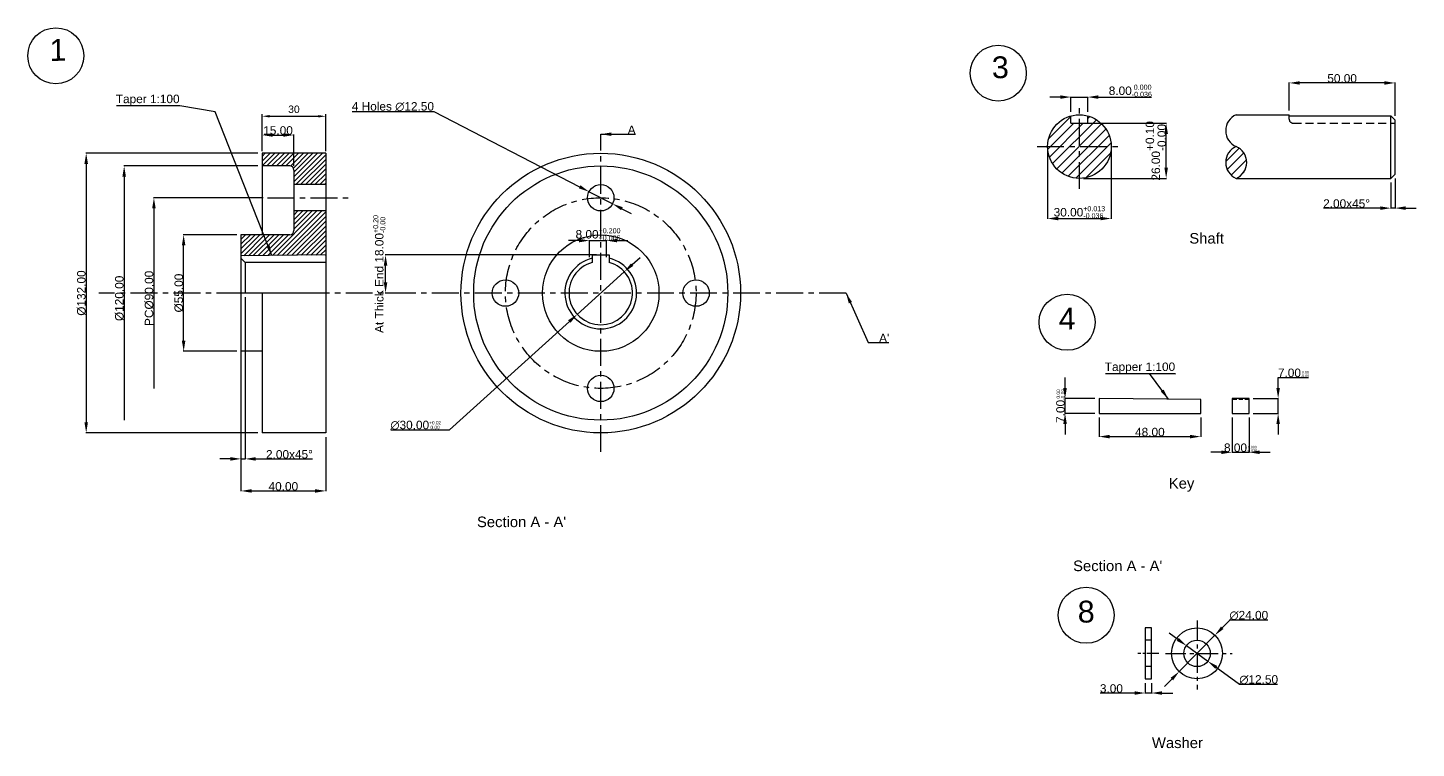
# Model space of a CAD drawing. Header units: millimetres. Extents: x 2857 to 4001, y 1460 to 1882.
# Drawn here: x 2857 to 3513, y 1541 to 1882 of the extents above; entities that cross this region are included whole.
import ezdxf

# ---------------------------------------------------------------- set-up
doc = ezdxf.new("R2010")
doc.units = ezdxf.units.MM
for name, pattern in [('CENTER', [50.8, 31.75, -6.35, 6.35, -6.35]), ('CENTER2', [28.575, 19.05, -3.175, 3.175, -3.175]), ('HIDDEN', [9.525, 6.35, -3.175])]:
    doc.linetypes.add(name, pattern=pattern)
doc.layers.add('center', color=10, linetype='CENTER')
doc.layers.add('hidden', color=51, linetype='HIDDEN', plot=False)
doc.styles.get("Standard").update_dxf_attribs({"font": 'arial.ttf'})
doc.dimstyles.new('AM_ISO', dxfattribs={"dimtxt": 3.5, "dimasz": 3.5, "dimexe": 1, "dimexo": 1, "dimgap": 1.5, "dimtad": 1, "dimdsep": 46, "dimtxsty": 'Standard', "dimcen": 0, "dimclrd": 256, "dimclre": 256, "dimclrt": 2, "dimadec": 0, "dimazin": 2, "dimtp": 0.1, "dimtm": 0.1, "dimtfac": 0.71, "dimtdec": 3, "dimtmove": 0, "dimatfit": 3, "dimfxl": 1, "dimlwd": -1, "dimlwe": -1, "dimarcsym": 1})
doc.dimstyles.get("Standard").update_dxf_attribs({"dimtxt": 4, "dimasz": 5, "dimexe": 0.18, "dimexo": 2, "dimgap": 0.09, "dimtad": 1, "dimtoh": 1, "dimzin": 0, "dimdsep": 46, "dimtxsty": 'Standard', "dimcen": 0.09, "dimclrt": 2, "dimadec": 0, "dimazin": 0, "dimtfac": 1, "dimtmove": 0, "dimatfit": 3, "dimfxl": 1, "dimtolj": 1, "dimtzin": 0, "dimarcsym": 0})
pattern_1 = [(45, (38.5542, 10.4994), (-2.245064, 2.245064), [])]

# ---------------------------------------------------------------- blocks, each defined once
blk = doc.blocks.new('*D3')
at = {"linetype": 'ByBlock', "transparency": 16777216}
for p, q in [((2967.64, 1823.37), (2967.64, 1840.84)), ((2971.14, 1839.84), (2994.14, 1839.84)), ((2997.64, 1823.37), (2997.64, 1840.84))]:
    blk.add_line(p, q, dxfattribs=at)
at = {"transparency": 16777216}
for points in [[(2971.14, 1840.42), (2971.14, 1839.26), (2967.64, 1839.84)], [(2994.14, 1840.42), (2994.14, 1839.26), (2997.64, 1839.84)]]:
    blk.add_solid(points, dxfattribs=at)
at = {"layer": 'Defpoints', "color": 0, "transparency": 16777216}
for p in [(2997.64, 1839.84), (2967.64, 1822.37), (2997.64, 1822.37)]:
    blk.add_point(p, dxfattribs=at)
at = {"color": 2, "transparency": 16777216, "insert": (2982.64, 1843.13), "char_height": 3.5, "attachment_point": 5}
blk.add_mtext('30', dxfattribs=at)
blk = doc.blocks.new('*D4')
at = {"color": 0, "lineweight": -2, "transparency": 16777216}
for p, q in [((2955.64, 1783.87), (2930.39, 1783.87)), ((2930.57, 1733.87), (2930.57, 1778.87)), ((2955.64, 1728.87), (2930.39, 1728.87))]:
    blk.add_line(p, q, dxfattribs=at)
at = {"color": 0, "transparency": 16777216}
for points in [[(2929.73, 1778.87), (2931.4, 1778.87), (2930.57, 1783.87)], [(2929.73, 1733.87), (2931.4, 1733.87), (2930.57, 1728.87)]]:
    blk.add_solid(points, dxfattribs=at)
at = {"layer": 'Defpoints', "color": 0, "transparency": 16777216}
for p in [(2930.57, 1783.87), (2957.64, 1783.87), (2957.64, 1728.87)]:
    blk.add_point(p, dxfattribs=at)
at = {"color": 2, "transparency": 16777216, "insert": (2928.32, 1756.37), "char_height": 4, "attachment_point": 5, "rotation": 90}
blk.add_mtext('\\A1;%%C55.00', dxfattribs=at)
blk = doc.blocks.new('*D5')
at = {"color": 0, "lineweight": -2, "transparency": 16777216}
for p, q in [((2967.64, 1824.37), (2967.64, 1831.17)), ((2972.64, 1830.99), (2977.64, 1830.99)), ((2982.64, 1816.37), (2982.64, 1831.17))]:
    blk.add_line(p, q, dxfattribs=at)
at = {"color": 0, "transparency": 16777216}
for points in [[(2972.64, 1831.82), (2972.64, 1830.15), (2967.64, 1830.99)], [(2977.64, 1831.82), (2977.64, 1830.15), (2982.64, 1830.99)]]:
    blk.add_solid(points, dxfattribs=at)
at = {"layer": 'Defpoints', "color": 0, "transparency": 16777216}
for p in [(2982.64, 1830.99), (2967.64, 1822.37), (2982.64, 1814.37)]:
    blk.add_point(p, dxfattribs=at)
at = {"color": 2, "transparency": 16777216, "insert": (2975.14, 1833.12), "char_height": 4, "attachment_point": 5}
blk.add_mtext('\\A1;15.00', dxfattribs=at)
blk = doc.blocks.new('*D6')
at = {"color": 0, "lineweight": -2, "transparency": 16777216}
for p, q in [((2968.14, 1801.37), (2916.35, 1801.37)), ((2916.53, 1796.37), (2916.53, 1711.37))]:
    blk.add_line(p, q, dxfattribs=at)
at = {"color": 0, "transparency": 16777216}
blk.add_solid([(2915.7, 1796.37), (2917.36, 1796.37), (2916.53, 1801.37)], dxfattribs=at)
at = {"layer": 'Defpoints', "color": 0, "transparency": 16777216}
for p in [(2970.14, 1801.37), (2916.53, 1711.37), (2970.14, 1711.37)]:
    blk.add_point(p, dxfattribs=at)
at = {"color": 2, "transparency": 16777216, "insert": (2914.29, 1753.87), "char_height": 4, "attachment_point": 5, "rotation": 90}
blk.add_mtext('\\A1;PC%%C90.00', dxfattribs=at)
blk = doc.blocks.new('_None')
blk = doc.blocks.new('*D7')
at = {"color": 0, "lineweight": -2, "transparency": 16777216}
for p, q in [((2965.64, 1822.37), (2884.38, 1822.37)), ((2884.56, 1817.37), (2884.56, 1695.37)), ((2965.64, 1690.37), (2884.38, 1690.37))]:
    blk.add_line(p, q, dxfattribs=at)
at = {"color": 0, "transparency": 16777216}
for points in [[(2883.73, 1817.37), (2885.39, 1817.37), (2884.56, 1822.37)], [(2883.73, 1695.37), (2885.39, 1695.37), (2884.56, 1690.37)]]:
    blk.add_solid(points, dxfattribs=at)
at = {"layer": 'Defpoints', "color": 0, "transparency": 16777216}
for p in [(2967.64, 1822.37), (2884.56, 1690.37), (2967.64, 1690.37)]:
    blk.add_point(p, dxfattribs=at)
at = {"color": 2, "transparency": 16777216, "insert": (2882.32, 1756.37), "char_height": 4, "attachment_point": 5, "rotation": 90}
blk.add_mtext('\\A1;%%C132.00', dxfattribs=at)
blk = doc.blocks.new('*D9')
at = {"color": 0, "lineweight": -2, "transparency": 16777216}
for p, q in [((2965.64, 1816.37), (2902.31, 1816.37)), ((2902.49, 1811.37), (2902.49, 1696.37))]:
    blk.add_line(p, q, dxfattribs=at)
at = {"color": 0, "transparency": 16777216}
blk.add_solid([(2901.66, 1811.37), (2903.33, 1811.37), (2902.49, 1816.37)], dxfattribs=at)
at = {"layer": 'Defpoints', "color": 0, "transparency": 16777216}
for p in [(2967.64, 1816.37), (2902.49, 1696.37), (2967.64, 1696.37)]:
    blk.add_point(p, dxfattribs=at)
at = {"color": 2, "transparency": 16777216, "insert": (2900.25, 1753.87), "char_height": 4, "attachment_point": 5, "rotation": 90}
blk.add_mtext('\\A1;%%C120.00', dxfattribs=at)
blk = doc.blocks.new('*D10')
at = {"color": 0, "lineweight": -2, "transparency": 16777216}
for p, q in [((2957.64, 1770.83), (2957.64, 1677.9)), ((2959.64, 1754.37), (2959.64, 1677.9)), ((2952.64, 1678.08), (2947.64, 1678.08)), ((2957.64, 1678.08), (2959.64, 1678.08)), ((2964.64, 1678.08), (2991.41, 1678.08))]:
    blk.add_line(p, q, dxfattribs=at)
at = {"color": 0, "transparency": 16777216}
for points in [[(2952.64, 1678.91), (2952.64, 1677.24), (2957.64, 1678.08)], [(2964.64, 1678.91), (2964.64, 1677.24), (2959.64, 1678.08)]]:
    blk.add_solid(points, dxfattribs=at)
at = {"layer": 'Defpoints', "color": 0, "transparency": 16777216}
for p in [(2957.64, 1772.83), (2959.64, 1756.37), (2959.64, 1678.08)]:
    blk.add_point(p, dxfattribs=at)
at = {"color": 2, "transparency": 16777216, "insert": (2980.52, 1680.21), "char_height": 4, "attachment_point": 5}
blk.add_mtext('\\A1;2.00x45%%D', dxfattribs=at)
blk = doc.blocks.new('*D11')
at = {"color": 0, "lineweight": -2, "transparency": 16777216}
for p, q in [((2957.64, 1726.87), (2957.64, 1662.78)), ((2997.64, 1688.37), (2997.64, 1662.78)), ((2962.64, 1662.96), (2992.64, 1662.96))]:
    blk.add_line(p, q, dxfattribs=at)
at = {"color": 0, "transparency": 16777216}
for points in [[(2962.64, 1663.79), (2962.64, 1662.13), (2957.64, 1662.96)], [(2992.64, 1663.79), (2992.64, 1662.13), (2997.64, 1662.96)]]:
    blk.add_solid(points, dxfattribs=at)
at = {"layer": 'Defpoints', "color": 0, "transparency": 16777216}
for p in [(2957.64, 1728.87), (2997.64, 1690.37), (2997.64, 1662.96)]:
    blk.add_point(p, dxfattribs=at)
at = {"color": 2, "transparency": 16777216, "insert": (2977.64, 1665.09), "char_height": 4, "attachment_point": 5}
blk.add_mtext('\\A1;40.00', dxfattribs=at)
blk = doc.blocks.new('*D12')
at = {"color": 0, "lineweight": -2, "transparency": 16777216}
for p, q in [((3117.22, 1781.14), (3112.22, 1781.14)), ((3122.22, 1773.38), (3122.22, 1781.32)), ((3122.22, 1781.14), (3130.22, 1781.14)), ((3130.22, 1773.38), (3130.22, 1781.32)), ((3135.22, 1781.14), (3140.22, 1781.14))]:
    blk.add_line(p, q, dxfattribs=at)
at = {"color": 0, "transparency": 16777216}
for points in [[(3117.22, 1781.97), (3117.22, 1780.31), (3122.22, 1781.14)], [(3135.22, 1781.97), (3135.22, 1780.31), (3130.22, 1781.14)]]:
    blk.add_solid(points, dxfattribs=at)
at = {"layer": 'Defpoints', "color": 0, "transparency": 16777216}
for p in [(3130.22, 1781.14), (3122.22, 1771.38), (3130.22, 1771.38)]:
    blk.add_point(p, dxfattribs=at)
at = {"color": 2, "transparency": 16777216, "insert": (3126.22, 1784.12), "char_height": 4, "attachment_point": 5}
blk.add_mtext('\\A1;8.00{\\H2.4;\\S+0.200^ +0.006;}', dxfattribs=at)
blk = doc.blocks.new('*D13')
at = {"color": 0, "lineweight": -2, "transparency": 16777216}
for p, q in [((3125.5, 1774.37), (3025.72, 1774.37)), ((3025.9, 1761.37), (3025.9, 1769.37)), ((3035.01, 1756.37), (3025.72, 1756.37))]:
    blk.add_line(p, q, dxfattribs=at)
at = {"color": 0, "transparency": 16777216}
for points in [[(3025.07, 1769.37), (3026.73, 1769.37), (3025.9, 1774.37)], [(3025.07, 1761.37), (3026.73, 1761.37), (3025.9, 1756.37)]]:
    blk.add_solid(points, dxfattribs=at)
at = {"layer": 'Defpoints', "color": 0, "transparency": 16777216}
for p in [(3025.9, 1774.37), (3127.5, 1774.37), (3037.01, 1756.37)]:
    blk.add_point(p, dxfattribs=at)
at = {"color": 2, "transparency": 16777216, "insert": (3022.92, 1765.37), "char_height": 4, "attachment_point": 5, "rotation": 90}
blk.add_mtext('\\A1;At Thick End 18.00{\\H2.4;\\S+0.20^ -0.00;}', dxfattribs=at)
blk = doc.blocks.new('*D14')
at = {"color": 0, "lineweight": -2, "transparency": 16777216}
for p, q in [((3142.33, 1769.79), (3146.04, 1773.14)), ((3138.63, 1766.43), (3116.38, 1746.31)), ((3056.05, 1691.73), (3112.67, 1742.95)), ((3028.39, 1691.73), (3056.05, 1691.73))]:
    blk.add_line(p, q, dxfattribs=at)
at = {"color": 0, "transparency": 16777216}
for points in [[(3141.77, 1770.4), (3142.89, 1769.17), (3138.63, 1766.43)], [(3112.11, 1743.57), (3113.23, 1742.33), (3116.38, 1746.31)]]:
    blk.add_solid(points, dxfattribs=at)
at = {"layer": 'Defpoints', "color": 0, "transparency": 16777216}
for p in [(3138.63, 1766.43), (3116.38, 1746.31)]:
    blk.add_point(p, dxfattribs=at)
at = {"color": 2, "transparency": 16777216, "insert": (3040.15, 1693.98), "char_height": 4, "attachment_point": 5}
blk.add_mtext('\\A1;∅30.00{\\H1.6;\\S+0.02^  0.00;}', dxfattribs=at)
blk = doc.blocks.new('*D15')
at = {"color": 0, "lineweight": -2, "transparency": 16777216}
for p, q in [((3010.12, 1842.14), (3048.7, 1842.14)), ((3048.7, 1842.14), (3117.51, 1806.54)), ((3133.05, 1798.5), (3121.95, 1804.24)), ((3137.49, 1796.2), (3141.93, 1793.9))]:
    blk.add_line(p, q, dxfattribs=at)
at = {"color": 0, "transparency": 16777216}
for points in [[(3117.89, 1807.28), (3117.13, 1805.8), (3121.95, 1804.24)], [(3137.88, 1796.94), (3137.11, 1795.46), (3133.05, 1798.5)]]:
    blk.add_solid(points, dxfattribs=at)
at = {"layer": 'Defpoints', "color": 0, "transparency": 16777216}
for p in [(3121.95, 1804.24), (3133.05, 1798.5)]:
    blk.add_point(p, dxfattribs=at)
at = {"color": 2, "transparency": 16777216, "insert": (3029.36, 1844.38), "char_height": 4, "attachment_point": 5}
blk.add_mtext('\\A1;4 Holes ∅12.50', dxfattribs=at)
blk = doc.blocks.new('*D31')
at = {"color": 0, "lineweight": -2, "transparency": 16777216}
for p, q in [((3351.5, 1836.53), (3394.63, 1836.53)), ((3394.45, 1815.53), (3394.45, 1831.53)), ((3355.5, 1810.53), (3394.63, 1810.53))]:
    blk.add_line(p, q, dxfattribs=at)
at = {"color": 0, "transparency": 16777216}
for points in [[(3393.62, 1831.53), (3395.28, 1831.53), (3394.45, 1836.53)], [(3393.62, 1815.53), (3395.28, 1815.53), (3394.45, 1810.53)]]:
    blk.add_solid(points, dxfattribs=at)
at = {"layer": 'Defpoints', "color": 0, "transparency": 16777216}
for p in [(3349.5, 1836.53), (3394.45, 1836.53), (3353.5, 1810.53)]:
    blk.add_point(p, dxfattribs=at)
at = {"color": 2, "transparency": 16777216, "insert": (3389.57, 1823.53), "char_height": 4, "attachment_point": 5, "rotation": 90}
blk.add_mtext('\\A1;26.00\\S+0.10^ -0.00;', dxfattribs=at)
blk = doc.blocks.new('*D32')
at = {"color": 0, "lineweight": -2, "transparency": 16777216}
for p, q in [((3344.5, 1848.9), (3339.5, 1848.9)), ((3349.5, 1841.99), (3349.5, 1849.08)), ((3349.5, 1848.9), (3357.5, 1848.9)), ((3357.5, 1841.99), (3357.5, 1849.08)), ((3362.5, 1848.9), (3387.57, 1848.9))]:
    blk.add_line(p, q, dxfattribs=at)
at = {"color": 0, "transparency": 16777216}
for points in [[(3344.5, 1849.73), (3344.5, 1848.07), (3349.5, 1848.9)], [(3362.5, 1849.73), (3362.5, 1848.07), (3357.5, 1848.9)]]:
    blk.add_solid(points, dxfattribs=at)
at = {"layer": 'Defpoints', "color": 0, "transparency": 16777216}
for p in [(3357.5, 1848.9), (3349.5, 1839.99), (3357.5, 1839.99)]:
    blk.add_point(p, dxfattribs=at)
at = {"color": 2, "transparency": 16777216, "insert": (3377.54, 1851.88), "char_height": 4, "attachment_point": 5}
blk.add_mtext('\\A1;8.00{\\H2.4;\\S 0.000^ -0.036;}', dxfattribs=at)
blk = doc.blocks.new('*D33')
at = {"color": 0, "lineweight": -2, "transparency": 16777216}
for p, q in [((3452.53, 1842.53), (3452.53, 1855.75)), ((3497.53, 1855.57), (3457.53, 1855.57)), ((3502.53, 1839.99), (3502.53, 1855.75))]:
    blk.add_line(p, q, dxfattribs=at)
at = {"color": 0, "transparency": 16777216}
for points in [[(3457.53, 1856.4), (3457.53, 1854.74), (3452.53, 1855.57)], [(3497.53, 1856.4), (3497.53, 1854.74), (3502.53, 1855.57)]]:
    blk.add_solid(points, dxfattribs=at)
at = {"layer": 'Defpoints', "color": 0, "transparency": 16777216}
for p in [(3452.53, 1855.57), (3452.53, 1840.53), (3502.53, 1837.99)]:
    blk.add_point(p, dxfattribs=at)
at = {"color": 2, "transparency": 16777216, "insert": (3477.53, 1857.7), "char_height": 4, "attachment_point": 5}
blk.add_mtext('\\A1;50.00', dxfattribs=at)
blk = doc.blocks.new('*D34')
at = {"color": 0, "lineweight": -2, "transparency": 16777216}
for p, q in [((3502.53, 1810.53), (3502.53, 1796.29)), ((3500.53, 1808.53), (3500.53, 1796.29)), ((3495.53, 1796.47), (3468.76, 1796.47)), ((3502.53, 1796.47), (3500.53, 1796.47)), ((3507.53, 1796.47), (3512.53, 1796.47))]:
    blk.add_line(p, q, dxfattribs=at)
at = {"color": 0, "transparency": 16777216}
for points in [[(3495.53, 1797.31), (3495.53, 1795.64), (3500.53, 1796.47)], [(3507.53, 1797.31), (3507.53, 1795.64), (3502.53, 1796.47)]]:
    blk.add_solid(points, dxfattribs=at)
at = {"layer": 'Defpoints', "color": 0, "transparency": 16777216}
for p in [(3500.53, 1810.53), (3502.53, 1812.53), (3500.53, 1796.47)]:
    blk.add_point(p, dxfattribs=at)
at = {"color": 2, "transparency": 16777216, "insert": (3479.64, 1798.61), "char_height": 4, "attachment_point": 5}
blk.add_mtext('\\A1;2.00x45%%D', dxfattribs=at)
blk = doc.blocks.new('*D35')
at = {"color": 0, "lineweight": -2, "transparency": 16777216}
for p, q in [((3338.5, 1823.53), (3338.5, 1791.38)), ((3368.5, 1823.53), (3368.5, 1791.38)), ((3343.5, 1791.56), (3363.5, 1791.56))]:
    blk.add_line(p, q, dxfattribs=at)
at = {"color": 0, "transparency": 16777216}
for points in [[(3343.5, 1792.39), (3343.5, 1790.72), (3338.5, 1791.56)], [(3363.5, 1792.39), (3363.5, 1790.72), (3368.5, 1791.56)]]:
    blk.add_solid(points, dxfattribs=at)
at = {"layer": 'Defpoints', "color": 0, "transparency": 16777216}
for p in [(3338.5, 1825.53), (3368.5, 1825.53), (3368.5, 1791.56)]:
    blk.add_point(p, dxfattribs=at)
at = {"color": 2, "transparency": 16777216, "insert": (3353.5, 1794.53), "char_height": 4, "attachment_point": 5}
blk.add_mtext('\\A1;30.00{\\H2.4;\\S+0.013^ -0.036;}', dxfattribs=at)
blk = doc.blocks.new('*D36')
at = {"color": 0, "lineweight": -2, "transparency": 16777216}
for p, q in [((3362.76, 1697.56), (3362.76, 1688.42)), ((3410.76, 1697.56), (3410.76, 1688.42)), ((3367.76, 1688.6), (3405.76, 1688.6))]:
    blk.add_line(p, q, dxfattribs=at)
at = {"color": 0, "transparency": 16777216}
for points in [[(3367.76, 1689.43), (3367.76, 1687.76), (3362.76, 1688.6)], [(3405.76, 1689.43), (3405.76, 1687.76), (3410.76, 1688.6)]]:
    blk.add_solid(points, dxfattribs=at)
at = {"layer": 'Defpoints', "color": 0, "transparency": 16777216}
for p in [(3362.76, 1699.56), (3410.76, 1699.56), (3410.76, 1688.6)]:
    blk.add_point(p, dxfattribs=at)
at = {"color": 2, "transparency": 16777216, "insert": (3386.76, 1690.73), "char_height": 4, "attachment_point": 5}
blk.add_mtext('\\A1;48.00', dxfattribs=at)
blk = doc.blocks.new('*D37')
at = {"color": 0, "lineweight": -2, "transparency": 16777216}
for p, q in [((3346.72, 1711.56), (3346.72, 1716.56)), ((3360.76, 1706.56), (3346.54, 1706.56)), ((3346.72, 1699.56), (3346.72, 1706.56)), ((3360.76, 1699.56), (3346.54, 1699.56)), ((3346.72, 1694.56), (3346.72, 1689.56))]:
    blk.add_line(p, q, dxfattribs=at)
at = {"color": 0, "transparency": 16777216}
for points in [[(3345.88, 1711.56), (3347.55, 1711.56), (3346.72, 1706.56)], [(3345.88, 1694.56), (3347.55, 1694.56), (3346.72, 1699.56)]]:
    blk.add_solid(points, dxfattribs=at)
at = {"layer": 'Defpoints', "color": 0, "transparency": 16777216}
for p in [(3346.72, 1706.56), (3362.76, 1706.56), (3362.76, 1699.56)]:
    blk.add_point(p, dxfattribs=at)
at = {"color": 2, "transparency": 16777216, "insert": (3344.58, 1703.06), "char_height": 4, "attachment_point": 5, "rotation": 90}
blk.add_mtext('\\A1;7.00{\\H1.6;\\S 0.00^ -0.09;}', dxfattribs=at)
blk = doc.blocks.new('*D38')
at = {"color": 0, "lineweight": -2, "transparency": 16777216}
for p, q in [((3425.57, 1697.56), (3425.57, 1681.03)), ((3433.57, 1697.56), (3433.57, 1681.03)), ((3420.57, 1681.21), (3415.57, 1681.21)), ((3425.57, 1681.21), (3433.57, 1681.21)), ((3438.57, 1681.21), (3443.57, 1681.21))]:
    blk.add_line(p, q, dxfattribs=at)
at = {"color": 0, "transparency": 16777216}
for points in [[(3420.57, 1682.04), (3420.57, 1680.38), (3425.57, 1681.21)], [(3438.57, 1682.04), (3438.57, 1680.38), (3433.57, 1681.21)]]:
    blk.add_solid(points, dxfattribs=at)
at = {"layer": 'Defpoints', "color": 0, "transparency": 16777216}
for p in [(3425.57, 1699.56), (3433.57, 1699.56), (3433.57, 1681.21)]:
    blk.add_point(p, dxfattribs=at)
at = {"color": 2, "transparency": 16777216, "insert": (3429.57, 1683.34), "char_height": 4, "attachment_point": 5}
blk.add_mtext('\\A1;8.00{\\H1.2;\\S 0.000^ -0.036;}', dxfattribs=at)
blk = doc.blocks.new('*D39')
at = {"color": 0, "lineweight": -2, "transparency": 16777216}
for p, q in [((3447.33, 1711.56), (3447.33, 1716.56)), ((3447.33, 1716.56), (3461.72, 1716.56)), ((3435.57, 1706.56), (3447.51, 1706.56)), ((3447.33, 1699.56), (3447.33, 1706.56)), ((3435.57, 1699.56), (3447.51, 1699.56)), ((3447.33, 1694.56), (3447.33, 1689.56))]:
    blk.add_line(p, q, dxfattribs=at)
at = {"color": 0, "transparency": 16777216}
for points in [[(3446.5, 1711.56), (3448.16, 1711.56), (3447.33, 1706.56)], [(3446.5, 1694.56), (3448.16, 1694.56), (3447.33, 1699.56)]]:
    blk.add_solid(points, dxfattribs=at)
at = {"layer": 'Defpoints', "color": 0, "transparency": 16777216}
for p in [(3433.57, 1706.56), (3447.33, 1706.56), (3433.57, 1699.56)]:
    blk.add_point(p, dxfattribs=at)
at = {"color": 2, "transparency": 16777216, "insert": (3454.57, 1718.69), "char_height": 4, "attachment_point": 5}
blk.add_mtext('\\A1;7.00{\\H1.2;\\S 0.00^ -0.09;}', dxfattribs=at)
blk = doc.blocks.new('*U43')
at = {"color": 0, "linetype": 'CENTER2', "ltscale": 0.3, "transparency": 16777216}
blk.add_line((5, 0), (-5, 0), dxfattribs=at)
blk = doc.blocks.new('*D44')
at = {"color": 0, "lineweight": -2, "transparency": 16777216}
for p, q in [((3424.46, 1601.94), (3420.96, 1598.37)), ((3442.39, 1601.94), (3424.46, 1601.94)), ((3400.63, 1577.69), (3417.45, 1594.8)), ((3397.13, 1574.12), (3393.62, 1570.55))]:
    blk.add_line(p, q, dxfattribs=at)
at = {"color": 0, "transparency": 16777216}
for points in [[(3420.37, 1598.95), (3421.55, 1597.79), (3417.45, 1594.8)], [(3396.53, 1574.71), (3397.72, 1573.54), (3400.63, 1577.69)]]:
    blk.add_solid(points, dxfattribs=at)
at = {"layer": 'Defpoints', "color": 0, "transparency": 16777216}
for p in [(3417.45, 1594.8), (3400.63, 1577.69)]:
    blk.add_point(p, dxfattribs=at)
at = {"color": 2, "transparency": 16777216, "insert": (3433.47, 1604.18), "char_height": 4, "attachment_point": 5}
blk.add_mtext('\\A1;∅24.00', dxfattribs=at)
blk = doc.blocks.new('*D45')
at = {"color": 0, "lineweight": -2, "transparency": 16777216}
for p, q in [((3399.96, 1592.88), (3395.92, 1595.82)), ((3403.99, 1589.93), (3414.09, 1582.56)), ((3429.14, 1571.58), (3418.13, 1579.61)), ((3447.06, 1571.58), (3429.14, 1571.58))]:
    blk.add_line(p, q, dxfattribs=at)
at = {"color": 0, "transparency": 16777216}
for points in [[(3400.45, 1593.55), (3399.46, 1592.2), (3403.99, 1589.93)], [(3418.62, 1580.29), (3417.64, 1578.94), (3414.09, 1582.56)]]:
    blk.add_solid(points, dxfattribs=at)
at = {"layer": 'Defpoints', "color": 0, "transparency": 16777216}
for p in [(3403.99, 1589.93), (3414.09, 1582.56)]:
    blk.add_point(p, dxfattribs=at)
at = {"color": 2, "transparency": 16777216, "insert": (3438.14, 1573.83), "char_height": 4, "attachment_point": 5}
blk.add_mtext('\\A1;∅12.50', dxfattribs=at)
blk = doc.blocks.new('*D46')
at = {"color": 0, "lineweight": -2, "transparency": 16777216}
for p, q in [((3379.54, 1567.53), (3363.32, 1567.53)), ((3384.54, 1572.25), (3384.54, 1567.35)), ((3387.54, 1567.53), (3384.54, 1567.53)), ((3387.54, 1572.25), (3387.54, 1567.35)), ((3392.54, 1567.53), (3397.54, 1567.53))]:
    blk.add_line(p, q, dxfattribs=at)
at = {"color": 0, "transparency": 16777216}
for points in [[(3379.54, 1568.37), (3379.54, 1566.7), (3384.54, 1567.53)], [(3392.54, 1568.37), (3392.54, 1566.7), (3387.54, 1567.53)]]:
    blk.add_solid(points, dxfattribs=at)
at = {"layer": 'Defpoints', "color": 0, "transparency": 16777216}
for p in [(3384.54, 1574.25), (3387.54, 1574.25), (3387.54, 1567.53)]:
    blk.add_point(p, dxfattribs=at)
at = {"color": 2, "transparency": 16777216, "insert": (3368.6, 1569.67), "char_height": 4, "attachment_point": 5}
blk.add_mtext('\\A1;3.00', dxfattribs=at)

msp = doc.modelspace()

# ---------------------------------------------------------------- hatches: boundary and pattern name
at = {"ltscale": 0.4}
h = msp.add_hatch(dxfattribs=at)
h.set_pattern_fill('ANSI31', color=256)
h.set_pattern_definition(pattern_1)
h.paths.add_polyline_path([(3357.498, 1839.989), (3357.498, 1836.532), (3353.498, 1836.532), (3353.498, 1825.532), (3368.498, 1825.532, 0.3371882)])
h.paths.add_polyline_path([(3353.498, 1836.532), (3349.498, 1836.532), (3349.498, 1839.989, 0.3371882), (3338.498, 1825.532), (3353.498, 1825.532)])
h.paths.add_polyline_path([(3353.498, 1825.532), (3338.498, 1825.532, 0.4142136), (3353.498, 1810.532)])
h.paths.add_polyline_path([(3368.498, 1825.532), (3353.498, 1825.532), (3353.498, 1810.532, 0.4142136)])
h = msp.add_hatch(dxfattribs=at)
h.set_pattern_fill('ANSI31', color=256)
h.set_pattern_definition(pattern_1)
h.paths.add_polyline_path([(3427.525, 1825.532, 0.6623742), (3427.525, 1810.532, 0.6623742)])
h = msp.add_hatch()
h.set_pattern_fill('ANSI31', color=256, scale=0.5)
h.set_pattern_definition([(45, (-159.8614, 0), (-1.122532, 1.122532), [])])
h.paths.add_polyline_path([(2997.64, 1822.369), (2967.64, 1822.369), (2967.64, 1816.369), (2980.64, 1816.369, -0.4142136), (2982.64, 1814.369), (2982.64, 1807.619), (2997.64, 1807.619)])
h.paths.add_polyline_path([(2957.64, 1783.869), (2957.64, 1773.969), (2997.64, 1774.369), (2997.64, 1795.119), (2982.64, 1795.119), (2982.64, 1785.869, -0.4142136), (2980.64, 1783.869)])

# ---------------------------------------------------------------- linework, layer by layer
for p, q in [((3349.498, 1836.532), (3349.498, 1839.989)), ((3349.498, 1836.532), (3357.498, 1836.532)), ((3357.498, 1836.532), (3357.498, 1839.989)), ((3427.525, 1840.532), (3452.525, 1840.532)), ((3452.525, 1839.989), (3500.525, 1839.989)), ((3500.525, 1810.532), (3500.525, 1839.989)), ((3502.525, 1837.989), (3500.525, 1839.989)), ((3502.525, 1812.532), (3502.525, 1837.989)), ((2997.64, 1822.369), (2967.64, 1822.369)), ((2967.64, 1822.369), (2967.64, 1783.869)), ((2980.64, 1816.369), (2967.64, 1816.369)), ((2997.64, 1822.369), (2997.64, 1690.369)), ((2982.64, 1814.369), (2982.64, 1785.869)), ((3427.525, 1810.532), (3500.525, 1810.532)), ((3500.525, 1810.532), (3502.525, 1812.532)), ((2997.64, 1807.619), (2982.64, 1807.619)), ((2997.64, 1795.119), (2982.64, 1795.119)), ((2980.64, 1783.869), (2957.64, 1783.869)), ((2957.64, 1783.869), (2957.64, 1728.869)), ((2997.64, 1774.369), (2957.64, 1773.969)), ((2959.64, 1770.826), (2957.64, 1772.826)), ((2997.64, 1770.826), (2959.64, 1770.826)), ((2959.64, 1770.826), (2959.64, 1756.369)), ((3123.502, 1774.369), (3131.502, 1774.369)), ((3123.502, 1774.369), (3123.502, 1770.826)), ((3131.502, 1774.369), (3131.502, 1770.826)), ((2997.64, 1756.369), (2957.64, 1756.369)), ((2967.64, 1756.369), (2967.64, 1690.369)), ((2967.64, 1728.869), (2957.64, 1728.869)), ((3410.757, 1706.077), (3362.757, 1706.557)), ((3362.757, 1706.557), (3362.757, 1699.557)), ((3410.757, 1699.557), (3410.757, 1706.077)), ((3433.569, 1706.557), (3425.569, 1706.557)), ((3425.569, 1706.557), (3425.569, 1699.557)), ((3433.569, 1699.557), (3433.569, 1706.557)), ((3362.757, 1699.557), (3410.757, 1699.557)), ((3425.569, 1699.557), (3433.569, 1699.557)), ((2997.64, 1690.369), (2967.64, 1690.369)), ((3387.542, 1592.496), (3384.542, 1592.496)), ((3387.542, 1579.996), (3384.542, 1579.996))]:
    msp.add_line(p, q)
msp.add_lwpolyline([(3384.542, 1574.246), (3387.542, 1574.246), (3387.542, 1598.246), (3384.542, 1598.246)], close=True)
for centre, radius in [((2870.205, 1868.386), 13.231), ((3315.183, 1860.19), 13.231), ((3353.498, 1825.532), 15), ((3127.502, 1756.369), 66), ((3127.502, 1756.369), 60), ((3127.502, 1801.369), 6.25), ((3127.502, 1756.369), 27.5), ((3082.502, 1756.369), 6.25), ((3172.502, 1756.369), 6.25), ((3347.695, 1742.57), 13.231), ((3127.502, 1711.369), 6.25), ((3356.689, 1604.239), 13.231), ((3409.044, 1586.246), 12), ((3409.044, 1586.246), 6.25)]:
    msp.add_circle(centre, radius)
for centre, radius, start, end in [((3430.703, 1833.032), 8.145, 112.961076, 247.038924), ((3430.703, 1818.032), 8.145, 112.961076, 247.038924), ((3424.348, 1818.032), 8.145, 292.961076, 67.038924), ((2980.64, 1814.369), 2, 0, 90), ((2980.64, 1785.869), 2, 270, 0), ((3127.502, 1756.369), 16.936, 103.661402, 76.338598), ((3127.502, 1756.369), 15, 105.46601, 74.53399)]:
    msp.add_arc(centre, radius, start, end)
at = {"layer": 'center', "ltscale": 0.4}
for p, q in [((3353.498, 1805.532), (3353.498, 1845.532)), ((3127.502, 1681.369), (3127.502, 1831.369)), ((3333.498, 1825.532), (3373.498, 1825.532)), ((2970.14, 1801.369), (3010.14, 1801.369)), ((3243.328, 1756.369), (2890.494, 1756.369))]:
    msp.add_line(p, q, dxfattribs=at)
at = {"layer": 'center', "ltscale": 0.3}
for p, q in [((3409.044, 1601.861), (3409.044, 1569.275)), ((3394.213, 1586.246), (3425.681, 1586.246))]:
    msp.add_line(p, q, dxfattribs=at)
at = {"layer": 'center', "ltscale": 0.4}
msp.add_circle((3127.502, 1756.369), 45, dxfattribs=at)
at = {"layer": 'hidden', "ltscale": 0.6}
for p, q in [((3452.525, 1838.532), (3452.525, 1840.532)), ((3454.525, 1836.532), (3502.525, 1836.532))]:
    msp.add_line(p, q, dxfattribs=at)
at = {"layer": 'hidden', "ltscale": 0.3}
msp.add_line((3433.569, 1706.077), (3425.569, 1706.077), dxfattribs=at)
at = {"layer": 'hidden', "ltscale": 0.6}
msp.add_arc((3454.525, 1838.532), 2, 180, 270, dxfattribs=at)

# ---------------------------------------------------------------- block references
at = {"color": 1, "linetype": 'CENTER2', "ltscale": 0.3}
msp.add_blockref('*U43', (3386.042, 1586.246), dxfattribs=at)

# ---------------------------------------------------------------- texts
for s, p in [('1', (2867.261, 1865.936)), ('3', (3312.239, 1857.74)), ('4', (3343.786, 1739.077)), ('8', (3352.78, 1600.747))]:
    msp.add_text(s, height=10.304, rotation=1).set_placement(p)
for s, p in [('Shaft', (3405.394, 1779.736)), ('Key', (3395.726, 1664.067)), ("Section A - A'", (3069.061, 1645.858)), ("Section A - A'", (3350.531, 1625.094)), ('Washer', (3387.747, 1541.552))]:
    msp.add_text(s, height=5).set_placement(p)
at = {"color": 2, "char_height": 4}
for s, insert, attachment_point in [('\\A1;Taper 1:100', (2928.657, 1844.817), 9), ('\\A1;A', (3140.229, 1831.459), 7), ("\\A1;A'", (3258.926, 1733.168), 7), ('\\A1;Tapper 1:100', (3398.703, 1718.362), 9)]:
    msp.add_mtext(s, dxfattribs=dict(at, insert=insert, attachment_point=attachment_point))

# ---------------------------------------------------------------- dimensions: what is measured, and where the dimension line sits
dim = msp.add_linear_dim(base=(3357.498, 1848.901), p1=(3349.498, 1839.989), p2=(3357.498, 1839.989), dimstyle='Standard', override={"dimgap": 0.09, "dimtol": 1, "dimlim": 0, "dimtm": 0.036, "dimtfac": 0.6, "dimtdec": 3})
dim.commit()
dim.dimension.update_dxf_attribs({"geometry": '*D32', "text_midpoint": (3377.536, 1851.877)})
for base, p1, p2, dimstyle, picture, middle in [((3452.525, 1855.569), (3502.525, 1837.989), (3452.525, 1840.532), 'Standard', '*D33', (3477.525, 1857.702)), ((2997.64, 1839.842), (2967.64, 1822.369), (2997.64, 1822.369), 'AM_ISO', '*D3', (2982.64, 1843.13)), ((2982.64, 1830.986), (2967.64, 1822.369), (2982.64, 1814.369), 'Standard', '*D5', (2975.14, 1833.118)), ((2997.64, 1662.959), (2957.64, 1728.869), (2997.64, 1690.369), 'Standard', '*D11', (2977.64, 1665.092)), ((3410.757, 1688.596), (3362.757, 1699.557), (3410.757, 1699.557), 'Standard', '*D36', (3386.757, 1690.728))]:
    dim = msp.add_linear_dim(base=base, p1=p1, p2=p2, dimstyle=dimstyle)
    dim.commit()
    dim.dimension.update_dxf_attribs({"geometry": picture, "text_midpoint": middle})
dim = msp.add_diameter_dim_2p(p1=(3133.053, 1798.498), p2=(3121.95, 1804.241), text='4 Holes <>', dimstyle='Standard', override={"dimpost": ''})
dim.commit()
dim.dimension.update_dxf_attribs({"geometry": '*D15', "text_midpoint": (3029.362, 1842.136), "dimtype": 163})
for base, p1, p2, override, picture, middle in [((3394.45, 1836.532), (3353.498, 1810.532), (3349.498, 1836.532), {"dimtol": 1, "dimtp": 0.1, "dimtm": 1e-09}, '*D31', (3394.45, 1823.532)), ((3346.716, 1706.557), (3362.757, 1699.557), (3362.757, 1706.557), {"dimgap": 0.09, "dimtol": 1, "dimlim": 0, "dimtm": 0.09, "dimtfac": 0.4}, '*D37', (3346.716, 1703.057))]:
    dim = msp.add_linear_dim(base=base, p1=p1, p2=p2, angle=90, dimstyle='Standard', override=override)
    dim.commit()
    dim.dimension.update_dxf_attribs({"geometry": picture, "text_midpoint": middle, "dimtype": 160})
for base, p1, p2, override, picture, middle in [((3368.498, 1791.555), (3338.498, 1825.532), (3368.498, 1825.532), {"dimgap": 0.09, "dimtol": 1, "dimlim": 0, "dimtp": 0.013, "dimtm": 0.036, "dimtfac": 0.6, "dimtdec": 3}, '*D35', (3353.498, 1791.555)), ((3130.221, 1781.141), (3122.221, 1771.384), (3130.221, 1771.384), {"dimgap": 0.09, "dimtol": 1, "dimlim": 0, "dimtp": 0.2, "dimtm": -0.006, "dimtfac": 0.6, "dimtdec": 3}, '*D12', (3126.221, 1781.141)), ((3433.569, 1681.21), (3425.569, 1699.557), (3433.569, 1699.557), {"dimgap": 0.09, "dimtol": 1, "dimlim": 0, "dimtm": 0.036, "dimtfac": 0.3, "dimtdec": 3}, '*D38', (3429.569, 1681.21))]:
    dim = msp.add_linear_dim(base=base, p1=p1, p2=p2, dimstyle='Standard', override=override)
    dim.commit()
    dim.dimension.update_dxf_attribs({"geometry": picture, "text_midpoint": middle, "dimtype": 160})
for base, p1, p2, text, override, picture, middle in [((2884.56, 1690.369), (2967.64, 1822.369), (2967.64, 1690.369), '%%C<>', {"dimpost": '', "dimtp": 0, "dimtm": 0, "dimtdec": 2, "dimtzin": 0}, '*D7', (2884.56, 1756.369)), ((2902.494, 1696.369), (2967.64, 1816.369), (2967.64, 1696.369), '%%C<>', {"dimpost": '', "dimblk2": 'None', "dimsah": 1, "dimse2": 1}, '*D9', (2902.494, 1753.869)), ((2916.53, 1711.369), (2970.14, 1801.369), (2970.14, 1711.369), 'PC%%C<>', {"dimpost": '', "dimblk2": 'None', "dimsah": 1, "dimse2": 1}, '*D6', (2916.53, 1753.869)), ((3025.898, 1774.369), (3037.014, 1756.369), (3127.502, 1774.369), 'At Thick End <>', {"dimpost": '', "dimtol": 1, "dimtp": 0.2, "dimtm": 1e-09, "dimtfac": 0.6}, '*D13', (3025.898, 1765.369))]:
    dim = msp.add_linear_dim(base=base, p1=p1, p2=p2, angle=90, text=text, dimstyle='Standard', override=override)
    dim.commit()
    dim.dimension.update_dxf_attribs({"geometry": picture, "text_midpoint": middle, "dimtype": 160})
dim = msp.add_linear_dim(base=(3500.525, 1796.474), p1=(3502.525, 1812.532), p2=(3500.525, 1810.532), text='<>x45%%D', dimstyle='Standard', override={"dimpost": ''})
dim.commit()
dim.dimension.update_dxf_attribs({"geometry": '*D34', "text_midpoint": (3479.643, 1798.606)})
dim = msp.add_linear_dim(base=(2930.566, 1783.869), p1=(2957.64, 1728.869), p2=(2957.64, 1783.869), angle=90, text='%%C<>', dimstyle='Standard', override={"dimpost": ''})
dim.commit()
dim.dimension.update_dxf_attribs({"geometry": '*D4', "text_midpoint": (2928.322, 1756.369)})
dim = msp.add_linear_dim(base=(2959.64, 1678.076), p1=(2957.64, 1772.826), p2=(2959.64, 1756.369), text='<>x45%%D', dimstyle='Standard')
dim.commit()
dim.dimension.update_dxf_attribs({"geometry": '*D10', "text_midpoint": (2980.523, 1678.076), "dimtype": 160})
dim = msp.add_diameter_dim_2p(p1=(3138.625, 1766.433), p2=(3116.378, 1746.306), dimstyle='Standard', override={"dimgap": 0.09, "dimtol": 1, "dimlim": 0, "dimtp": 0.02, "dimtm": 0, "dimtfac": 0.4})
dim.commit()
dim.dimension.update_dxf_attribs({"geometry": '*D14', "text_midpoint": (3040.146, 1691.734), "dimtype": 163})
dim = msp.add_linear_dim(base=(3447.329, 1706.557), p1=(3433.569, 1699.557), p2=(3433.569, 1706.557), angle=90, dimstyle='Standard', override={"dimgap": 0.09, "dimtol": 1, "dimlim": 0, "dimtm": 0.09, "dimtfac": 0.3})
dim.commit()
dim.dimension.update_dxf_attribs({"geometry": '*D39', "text_midpoint": (3454.572, 1718.689)})
dim = msp.add_diameter_dim_2p(p1=(3400.632, 1577.687), p2=(3417.455, 1594.805), dimstyle='Standard')
dim.commit()
dim.dimension.update_dxf_attribs({"geometry": '*D44', "text_midpoint": (3433.472, 1604.181)})
dim = msp.add_diameter_dim_2p(p1=(3403.995, 1589.93), p2=(3414.092, 1582.562), dimstyle='Standard')
dim.commit()
dim.dimension.update_dxf_attribs({"geometry": '*D45', "text_midpoint": (3438.144, 1571.583), "dimtype": 163})
dim = msp.add_linear_dim(base=(3387.542, 1567.532), p1=(3384.542, 1574.246), p2=(3387.542, 1574.246), dimstyle='Standard')
dim.commit()
dim.dimension.update_dxf_attribs({"geometry": '*D46', "text_midpoint": (3368.595, 1567.532), "dimtype": 160})

# ---------------------------------------------------------------- leaders
at = {"annotation_type": 0, "has_hookline": 1}
for points, hookline_direction, text_width in [([(2972.202, 1774.115), (2945.509, 1841.894), (2928.747, 1844.727)], 1, 29.735), ([(3127.502, 1831.369), (3140.139, 1831.369)], 0, 3.735), ([(3243.328, 1756.369), (3253.836, 1733.078), (3258.836, 1733.078)], 0, 4.532), ([(3395.566, 1706.317), (3386.603, 1718.362), (3398.793, 1718.272)], 1, 32.843)]:
    msp.add_leader(points, dimstyle='Standard', dxfattribs=dict(at, hookline_direction=hookline_direction, text_width=text_width))

doc.saveas('drawing.dxf')
